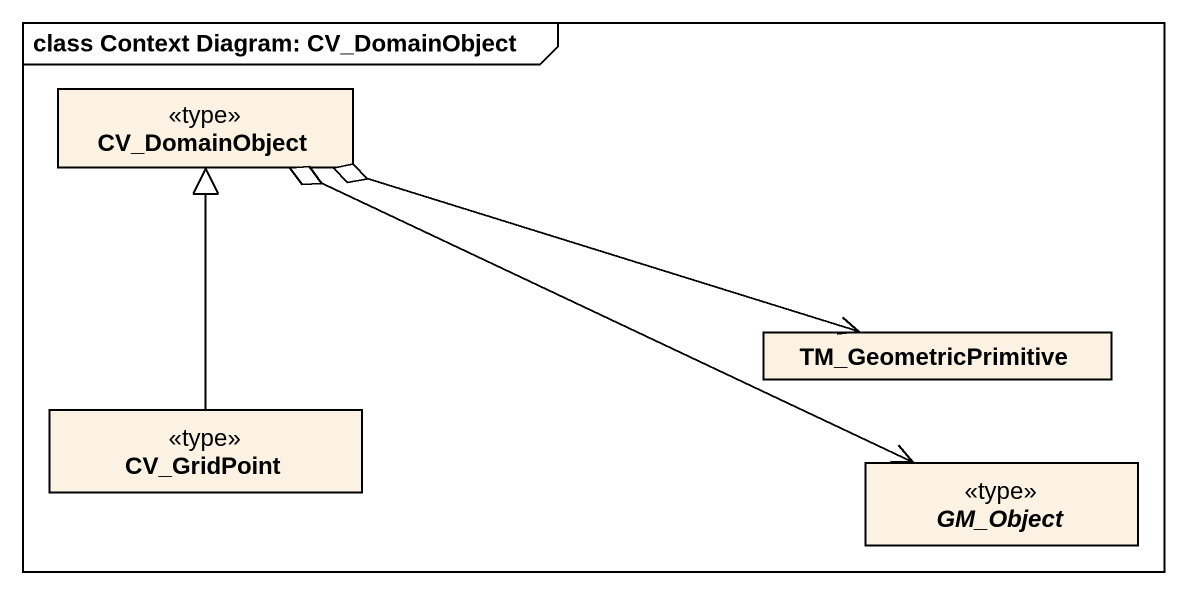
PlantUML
@startuml
mainframe class Context Diagram: CV_DomainObject
hide circle
hide empty members
class CV_DomainObject <<type>>
class TM_GeometricPrimitive
class CV_GridPoint <<type>>
abstract class GM_Object <<type>>
TM_GeometricPrimitive <-left-o CV_DomainObject
CV_GridPoint -up-|> CV_DomainObject
GM_Object <-left-o CV_DomainObject
@enduml
